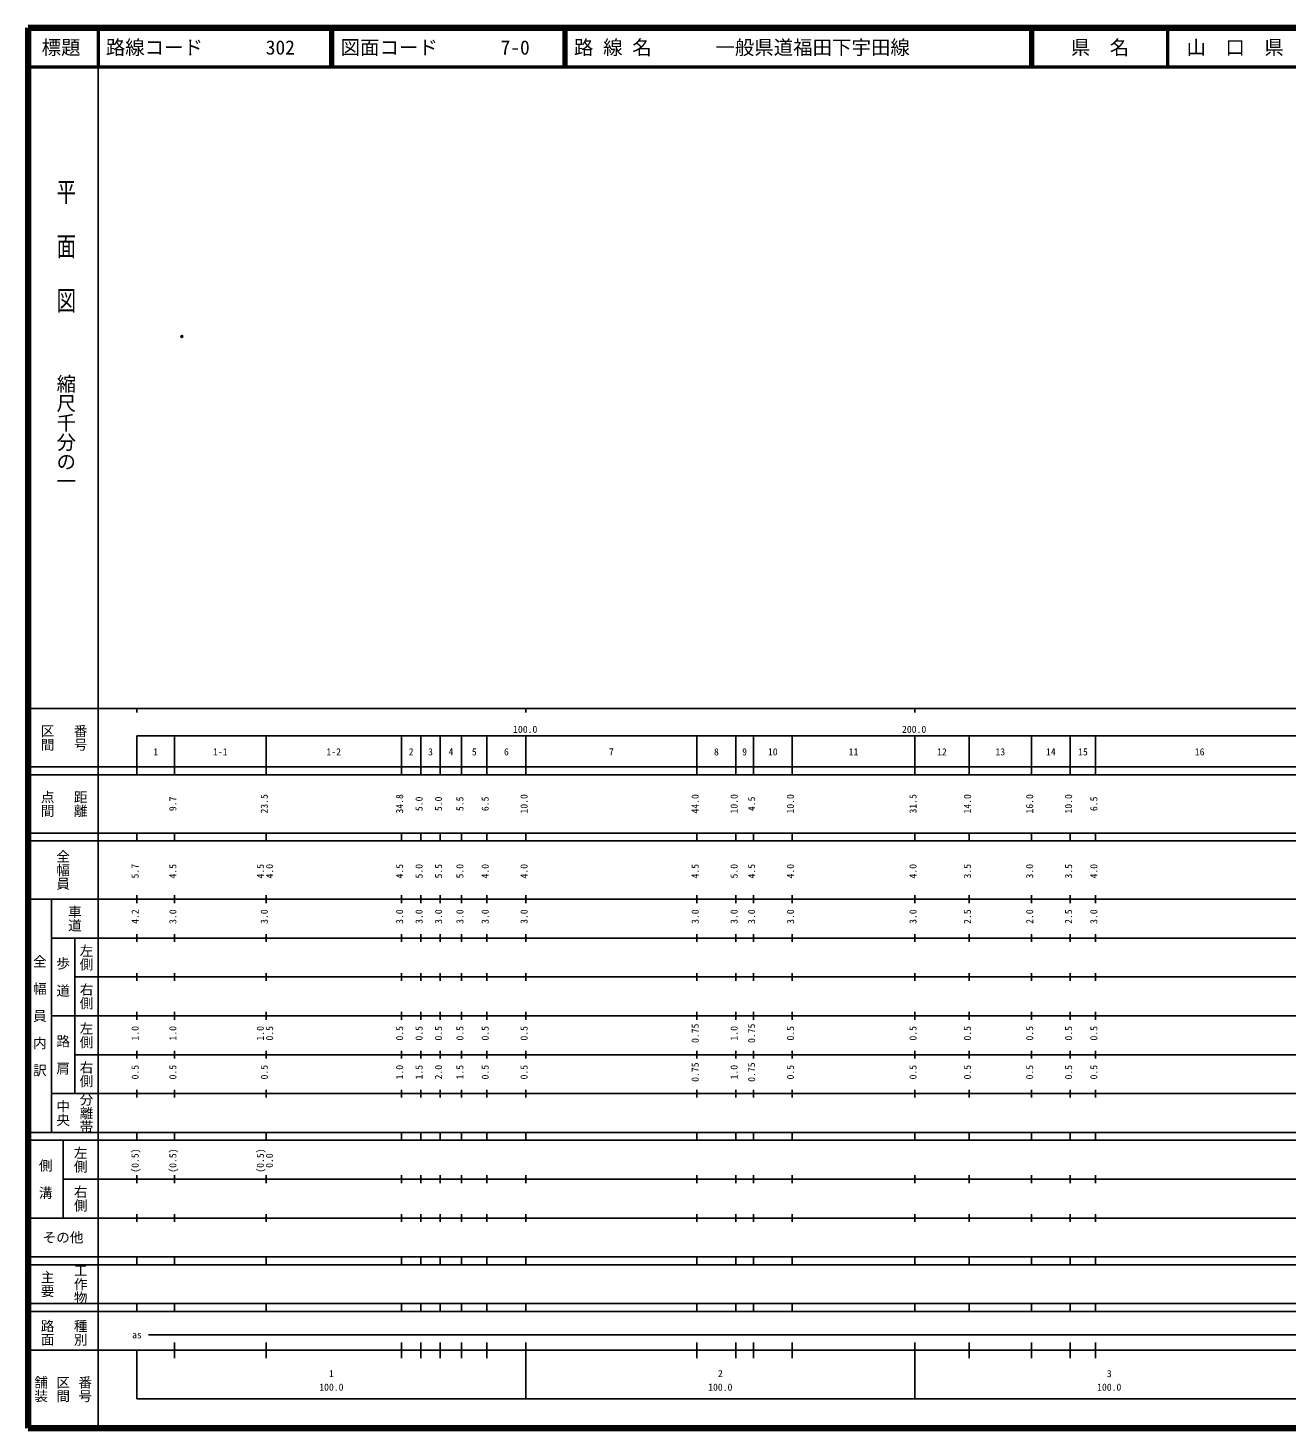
# Model space of a CAD drawing. Units: millimetres on the paper. Extents: x 40 to 680, y 20 to 380.
# Drawn here: x 40 to 363.7, y 20 to 380 of the extents above; entities that cross this region are included whole.
import ezdxf
from ezdxf.enums import TextEntityAlignment as Align

# ---------------------------------------------------------------- set-up
doc = ezdxf.new("R2010")
doc.units = ezdxf.units.MM
doc.header["$PDMODE"] = 32
doc.header["$PDSIZE"] = 0.5
doc.layers.add('M-OTRS', color=6, linetype='Continuous')
doc.layers.add('M-TTL-TXT', color=7, linetype='Continuous')
for name, color, linetype, lineweight in [('M-TTL', 2, 'Continuous', 140), ('M-TTL-BAND', 7, 'Continuous', 25), ('M-TTL-LINE', 7, 'Continuous', 50)]:
    doc.layers.add(name, color=color, linetype=linetype, lineweight=lineweight)
doc.styles.add('@ＭＳ ゴシック', font='')
doc.styles.add('ＭＳ ゴシック', font='')
doc.styles.get('@ＭＳ ゴシック').set_extended_font_data('@MS Gothic')
doc.styles.get('ＭＳ ゴシック').set_extended_font_data('MS Gothic')

msp = doc.modelspace()

# ---------------------------------------------------------------- linework, layer by layer
at = {"layer": 'M-OTRS'}
msp.add_point((79.585, 300.662), dxfattribs=at)
at = {"layer": 'M-TTL'}
for p, q in [((40, 380), (40, 20)), ((680, 380), (40, 380)), ((40, 20), (680, 20))]:
    msp.add_line(p, q, dxfattribs=at)
at = {"layer": 'M-TTL-BAND'}
for p, q in [((58, 370), (58, 20)), ((40, 205), (579, 205)), ((68, 205), (68, 204)), ((168, 205), (168, 204)), ((268, 205), (268, 204)), ((68, 198), (579, 198)), ((68, 198), (68, 188)), ((77.7, 188), (77.7, 198)), ((101.2, 188), (101.2, 198)), ((136, 188), (136, 198)), ((141, 188), (141, 198)), ((146, 188), (146, 198)), ((151.5, 188), (151.5, 198)), ((158, 188), (158, 198)), ((168, 188), (168, 198)), ((212, 188), (212, 198)), ((222, 188), (222, 198)), ((226.5, 188), (226.5, 198)), ((236.5, 188), (236.5, 198)), ((268, 188), (268, 198)), ((282, 188), (282, 198)), ((298, 188), (298, 198)), ((308, 188), (308, 198)), ((314.5, 188), (314.5, 198)), ((40, 190), (579, 190)), ((40, 188), (579, 188)), ((40, 173), (579, 173)), ((68, 171), (68, 173)), ((77.7, 171), (77.7, 173)), ((101.2, 171), (101.2, 173)), ((136, 171), (136, 173)), ((141, 171), (141, 173)), ((146, 171), (146, 173)), ((151.5, 171), (151.5, 173)), ((158, 171), (158, 173)), ((168, 171), (168, 173)), ((212, 171), (212, 173)), ((222, 171), (222, 173)), ((226.5, 171), (226.5, 173)), ((236.5, 171), (236.5, 173)), ((268, 171), (268, 173)), ((282, 171), (282, 173)), ((298, 171), (298, 173)), ((308, 171), (308, 173)), ((314.5, 171), (314.5, 173)), ((40, 171), (579, 171)), ((40, 156), (579, 156)), ((46, 96), (46, 156)), ((68, 155), (68, 157)), ((77.7, 155), (77.7, 157)), ((101.2, 155), (101.2, 157)), ((136, 155), (136, 157)), ((141, 155), (141, 157)), ((146, 155), (146, 157)), ((151.5, 155), (151.5, 157)), ((158, 155), (158, 157)), ((168, 155), (168, 157)), ((212, 155), (212, 157)), ((222, 155), (222, 157)), ((226.5, 155), (226.5, 157)), ((236.5, 155), (236.5, 157)), ((268, 155), (268, 157)), ((282, 155), (282, 157)), ((298, 155), (298, 157)), ((308, 155), (308, 157)), ((314.5, 155), (314.5, 157)), ((46, 146), (579, 146)), ((52, 146), (52, 106)), ((68, 145), (68, 147)), ((77.7, 145), (77.7, 147)), ((101.2, 145), (101.2, 147)), ((136, 145), (136, 147)), ((141, 145), (141, 147)), ((146, 145), (146, 147)), ((151.5, 145), (151.5, 147)), ((158, 145), (158, 147)), ((168, 145), (168, 147)), ((212, 145), (212, 147)), ((222, 145), (222, 147)), ((226.5, 145), (226.5, 147)), ((236.5, 145), (236.5, 147)), ((268, 145), (268, 147)), ((282, 145), (282, 147)), ((298, 145), (298, 147)), ((308, 145), (308, 147)), ((314.5, 145), (314.5, 147)), ((68, 135), (68, 137)), ((77.7, 135), (77.7, 137)), ((101.2, 135), (101.2, 137)), ((136, 135), (136, 137)), ((141, 135), (141, 137)), ((146, 135), (146, 137)), ((151.5, 135), (151.5, 137)), ((158, 135), (158, 137)), ((168, 135), (168, 137)), ((212, 135), (212, 137)), ((222, 135), (222, 137)), ((226.5, 135), (226.5, 137)), ((236.5, 135), (236.5, 137)), ((268, 135), (268, 137)), ((282, 135), (282, 137)), ((298, 135), (298, 137)), ((308, 135), (308, 137)), ((314.5, 135), (314.5, 137)), ((52, 136), (579, 136)), ((46, 126), (579, 126)), ((68, 125), (68, 127)), ((77.7, 125), (77.7, 127)), ((101.2, 125), (101.2, 127)), ((136, 125), (136, 127)), ((141, 125), (141, 127)), ((146, 125), (146, 127)), ((151.5, 125), (151.5, 127)), ((158, 125), (158, 127)), ((168, 125), (168, 127)), ((212, 125), (212, 127)), ((222, 125), (222, 127)), ((226.5, 125), (226.5, 127)), ((236.5, 125), (236.5, 127)), ((268, 125), (268, 127)), ((282, 125), (282, 127)), ((298, 125), (298, 127)), ((308, 125), (308, 127)), ((314.5, 125), (314.5, 127)), ((52, 116), (579, 116)), ((68, 115), (68, 117)), ((77.7, 115), (77.7, 117)), ((101.2, 115), (101.2, 117)), ((136, 115), (136, 117)), ((141, 115), (141, 117)), ((146, 115), (146, 117)), ((151.5, 115), (151.5, 117)), ((158, 115), (158, 117)), ((168, 115), (168, 117)), ((212, 115), (212, 117)), ((222, 115), (222, 117)), ((226.5, 115), (226.5, 117)), ((236.5, 115), (236.5, 117)), ((268, 115), (268, 117)), ((282, 115), (282, 117)), ((298, 115), (298, 117)), ((308, 115), (308, 117)), ((314.5, 115), (314.5, 117)), ((46, 106), (579, 106)), ((68, 105), (68, 107)), ((77.7, 105), (77.7, 107)), ((101.2, 105), (101.2, 107)), ((136, 105), (136, 107)), ((141, 105), (141, 107)), ((146, 105), (146, 107)), ((151.5, 105), (151.5, 107)), ((158, 105), (158, 107)), ((168, 105), (168, 107)), ((212, 105), (212, 107)), ((222, 105), (222, 107)), ((226.5, 105), (226.5, 107)), ((236.5, 105), (236.5, 107)), ((268, 105), (268, 107)), ((282, 105), (282, 107)), ((298, 105), (298, 107)), ((308, 105), (308, 107)), ((314.5, 105), (314.5, 107)), ((40, 96), (579, 96)), ((40, 94), (579, 94)), ((49, 94), (49, 74)), ((68, 94), (68, 96)), ((77.7, 94), (77.7, 96)), ((101.2, 94), (101.2, 96)), ((136, 94), (136, 96)), ((141, 94), (141, 96)), ((146, 94), (146, 96)), ((151.5, 94), (151.5, 96)), ((158, 94), (158, 96)), ((168, 94), (168, 96)), ((212, 94), (212, 96)), ((222, 94), (222, 96)), ((226.5, 94), (226.5, 96)), ((236.5, 94), (236.5, 96)), ((268, 94), (268, 96)), ((282, 94), (282, 96)), ((298, 94), (298, 96)), ((308, 94), (308, 96)), ((314.5, 94), (314.5, 96)), ((49, 84), (579, 84)), ((68, 83), (68, 85)), ((77.7, 83), (77.7, 85)), ((101.2, 83), (101.2, 85)), ((136, 83), (136, 85)), ((141, 83), (141, 85)), ((146, 83), (146, 85)), ((151.5, 83), (151.5, 85)), ((158, 83), (158, 85)), ((168, 83), (168, 85)), ((212, 83), (212, 85)), ((222, 83), (222, 85)), ((226.5, 83), (226.5, 85)), ((236.5, 83), (236.5, 85)), ((268, 83), (268, 85)), ((282, 83), (282, 85)), ((298, 83), (298, 85)), ((308, 83), (308, 85)), ((314.5, 83), (314.5, 85)), ((40, 74), (579, 74)), ((68, 73), (68, 75)), ((77.7, 73), (77.7, 75)), ((101.2, 73), (101.2, 75)), ((136, 73), (136, 75)), ((141, 73), (141, 75)), ((146, 73), (146, 75)), ((151.5, 73), (151.5, 75)), ((158, 73), (158, 75)), ((168, 73), (168, 75)), ((212, 73), (212, 75)), ((222, 73), (222, 75)), ((226.5, 73), (226.5, 75)), ((236.5, 73), (236.5, 75)), ((268, 73), (268, 75)), ((282, 73), (282, 75)), ((298, 73), (298, 75)), ((308, 73), (308, 75)), ((314.5, 73), (314.5, 75)), ((40, 64), (579, 64)), ((40, 62), (579, 62)), ((68, 62), (68, 64)), ((77.7, 62), (77.7, 64)), ((101.2, 62), (101.2, 64)), ((136, 62), (136, 64)), ((141, 62), (141, 64)), ((146, 62), (146, 64)), ((151.5, 62), (151.5, 64)), ((158, 62), (158, 64)), ((168, 62), (168, 64)), ((212, 62), (212, 64)), ((222, 62), (222, 64)), ((226.5, 62), (226.5, 64)), ((236.5, 62), (236.5, 64)), ((268, 62), (268, 64)), ((282, 62), (282, 64)), ((298, 62), (298, 64)), ((308, 62), (308, 64)), ((314.5, 62), (314.5, 64)), ((40, 52), (579, 52)), ((68, 50), (68, 52)), ((77.7, 50), (77.7, 52)), ((101.2, 50), (101.2, 52)), ((136, 50), (136, 52)), ((141, 50), (141, 52)), ((146, 50), (146, 52)), ((151.5, 50), (151.5, 52)), ((158, 50), (158, 52)), ((168, 50), (168, 52)), ((212, 50), (212, 52)), ((222, 50), (222, 52)), ((226.5, 50), (226.5, 52)), ((236.5, 50), (236.5, 52)), ((268, 50), (268, 52)), ((282, 50), (282, 52)), ((298, 50), (298, 52)), ((308, 50), (308, 52)), ((314.5, 50), (314.5, 52)), ((40, 50), (579, 50)), ((71, 44), (565, 44)), ((40, 40), (579, 40)), ((68, 40), (68, 27.5)), ((77.7, 38), (77.7, 42)), ((101.2, 38), (101.2, 42)), ((136, 38), (136, 42)), ((141, 38), (141, 42)), ((146, 38), (146, 42)), ((151.5, 38), (151.5, 42)), ((158, 38), (158, 42)), ((168, 27.5), (168, 42)), ((212, 38), (212, 42)), ((222, 38), (222, 42)), ((226.5, 38), (226.5, 42)), ((236.5, 38), (236.5, 42)), ((268, 27.5), (268, 42)), ((282, 38), (282, 42)), ((298, 38), (298, 42)), ((308, 38), (308, 42)), ((314.5, 38), (314.5, 42)), ((68, 27.5), (579, 27.5))]:
    msp.add_line(p, q, dxfattribs=at)
at = {"layer": 'M-TTL-LINE'}
for p, q in [((58, 380), (58, 370)), ((117.75, 380), (117.75, 370)), ((118.25, 380), (118.25, 370)), ((177.75, 380), (177.75, 370)), ((178.25, 380), (178.25, 370)), ((297.75, 380), (297.75, 370)), ((298.25, 380), (298.25, 370)), ((333, 380), (333, 370)), ((40, 370), (680, 370))]:
    msp.add_line(p, q, dxfattribs=at)

# ---------------------------------------------------------------- texts
at = {"layer": 'M-TTL-BAND', "style": '@ＭＳ ゴシック', "width": 1.4}
msp.add_text('平  面  図', height=3.666, rotation=270, dxfattribs=at).set_placement((49.777, 306.475), align=Align.MIDDLE_RIGHT)
at = {"layer": 'M-TTL-BAND', "style": '@ＭＳ ゴシック'}
msp.add_text('縮尺千分の一', height=3.666, rotation=270, dxfattribs=at).set_placement((49.777, 261.03), align=Align.MIDDLE_RIGHT)
for s, p in [('区間', (45, 197.5)), ('番号', (53.5, 197.5)), ('点間', (45, 180.5)), ('距離', (53.5, 180.5)), ('全幅員', (49, 163.5)), ('車道', (52, 151)), ('左側', (55, 141)), ('全\u3000幅\u3000員\u3000内\u3000訳', (43, 126)), ('歩\u3000道', (49, 136)), ('右側', (55, 131)), ('左側', (55, 121)), ('路\u3000肩', (49, 116)), ('右側', (55, 111)), ('分離帯', (55, 101)), ('中央', (49, 101)), ('左側', (53.5, 89)), ('側\u3000溝', (44.5, 84)), ('右側', (53.5, 79)), ('工作物', (53.5, 57)), ('主要', (45, 57)), ('路面', (45, 44.5)), ('種別', (53.5, 44.5)), ('舗装', (43.333, 30)), ('区間', (49, 30)), ('番号', (54.667, 30))]:
    msp.add_text(s, height=2.566, rotation=270, dxfattribs=at).set_placement(p, align=Align.MIDDLE_CENTER)
at = {"layer": 'M-TTL-BAND', "style": 'ＭＳ ゴシック'}
for s, p in [('100.0', (167.844, 198.195)), ('200.0', (267.844, 198.195)), ('1', (72.85, 192.405)), ('1-1', (89.45, 192.405)), ('1-2', (118.6, 192.405)), ('2', (138.5, 192.405)), ('3', (143.5, 192.405)), ('4', (148.75, 192.405)), ('5', (154.75, 192.405)), ('6', (163, 192.405)), ('7', (190, 192.405)), ('8', (217, 192.405)), ('9', (224.25, 192.405)), ('10', (231.5, 192.405)), ('11', (252.25, 192.405)), ('12', (275, 192.405)), ('13', (290, 192.405)), ('14', (303, 192.405)), ('15', (311.25, 192.405)), ('16', (341.25, 192.405)), ('as', (68, 42.5)), ('1', (118, 32.523)), ('2', (218, 32.523)), ('3', (318, 32.523)), ('100.0', (118, 29.033)), ('100.0', (218, 29.033)), ('100.0', (318, 29.033))]:
    msp.add_text(s, height=1.833, dxfattribs=at).set_placement(p, align=Align.BOTTOM_CENTER)
for s, p in [('9.7', (78.7, 180.5)), ('23.5', (102.2, 180.5)), ('34.8', (137, 180.5)), ('5.0', (142, 180.5)), ('5.0', (147, 180.5)), ('5.5', (152.5, 180.5)), ('6.5', (159, 180.5)), ('10.0', (169, 180.5)), ('44.0', (213, 180.5)), ('10.0', (223, 180.5)), ('4.5', (227.5, 180.5)), ('10.0', (237.5, 180.5)), ('31.5', (269, 180.5)), ('14.0', (283, 180.5)), ('16.0', (299, 180.5)), ('10.0', (309, 180.5)), ('6.5', (315.5, 180.5)), ('5.7', (69, 163.174)), ('4.5', (78.7, 163.174)), ('4.5', (101.2, 163.174)), ('4.0', (103.57, 163.174)), ('4.5', (137, 163.174)), ('5.0', (142, 163.174)), ('5.5', (147, 163.174)), ('5.0', (152.5, 163.174)), ('4.0', (159, 163.174)), ('4.0', (169, 163.174)), ('4.5', (213, 163.174)), ('5.0', (223, 163.174)), ('4.5', (227.5, 163.174)), ('4.0', (237.5, 163.174)), ('4.0', (269, 163.174)), ('3.5', (283, 163.174)), ('3.0', (299, 163.174)), ('3.5', (309, 163.174)), ('4.0', (315.5, 163.174)), ('4.2', (69, 151.5)), ('3.0', (78.7, 151.5)), ('3.0', (102.2, 151.5)), ('3.0', (137, 151.5)), ('3.0', (142, 151.5)), ('3.0', (147, 151.5)), ('3.0', (152.5, 151.5)), ('3.0', (159, 151.5)), ('3.0', (169, 151.5)), ('3.0', (213, 151.5)), ('3.0', (223, 151.5)), ('3.0', (227.5, 151.5)), ('3.0', (237.5, 151.5)), ('3.0', (269, 151.5)), ('2.5', (283, 151.5)), ('2.0', (299, 151.5)), ('2.5', (309, 151.5)), ('3.0', (315.5, 151.5)), ('1.0', (69, 121.5)), ('1.0', (78.7, 121.5)), ('1.0', (101.2, 121.5)), ('0.5', (103.57, 121.5)), ('0.5', (137, 121.5)), ('0.5', (142, 121.5)), ('0.5', (147, 121.5)), ('0.5', (152.5, 121.5)), ('0.5', (159, 121.5)), ('0.5', (169, 121.5)), ('0.75', (213, 121.5)), ('1.0', (223, 121.5)), ('0.75', (227.5, 121.5)), ('0.5', (237.5, 121.5)), ('0.5', (269, 121.5)), ('0.5', (283, 121.5)), ('0.5', (299, 121.5)), ('0.5', (309, 121.5)), ('0.5', (315.5, 121.5)), ('0.5', (69, 111.5)), ('0.5', (78.7, 111.5)), ('0.5', (102.2, 111.5)), ('1.0', (137, 111.5)), ('1.5', (142, 111.5)), ('2.0', (147, 111.5)), ('1.5', (152.5, 111.5)), ('0.5', (159, 111.5)), ('0.5', (169, 111.5)), ('0.75', (213, 111.5)), ('1.0', (223, 111.5)), ('0.75', (227.5, 111.5)), ('0.5', (237.5, 111.5)), ('0.5', (269, 111.5)), ('0.5', (283, 111.5)), ('0.5', (299, 111.5)), ('0.5', (309, 111.5)), ('0.5', (315.5, 111.5)), ('(0.5)', (69, 88.764)), ('(0.5)', (78.7, 88.764)), ('(0.5)', (101.2, 88.764)), ('0.0', (103.514, 88.764))]:
    msp.add_text(s, height=1.833, rotation=90, dxfattribs=at).set_placement(p, align=Align.BOTTOM_CENTER)
msp.add_text('その他', height=2.566, dxfattribs=at).set_placement((49, 69), align=Align.MIDDLE_CENTER)
at = {"layer": 'M-TTL-TXT', "style": 'ＭＳ ゴシック'}
for s, p in [('標題', (48.5, 375)), ('県\u3000名', (315.625, 375)), ('山\u3000口\u3000県', (350.375, 375))]:
    msp.add_text(s, height=3.666, dxfattribs=at).set_placement(p, align=Align.MIDDLE_CENTER)
for s, p in [('路線コード', (60, 375)), ('302', (101.142, 375)), ('図面コード', (120.38, 375)), ('7-0', (161.521, 375)), ('路 線 名', (180.38, 375)), ('一般県道福田下宇田線', (216.734, 375))]:
    msp.add_text(s, height=3.666, dxfattribs=at).set_placement(p, align=Align.MIDDLE_LEFT)

doc.saveas('drawing.dxf')
